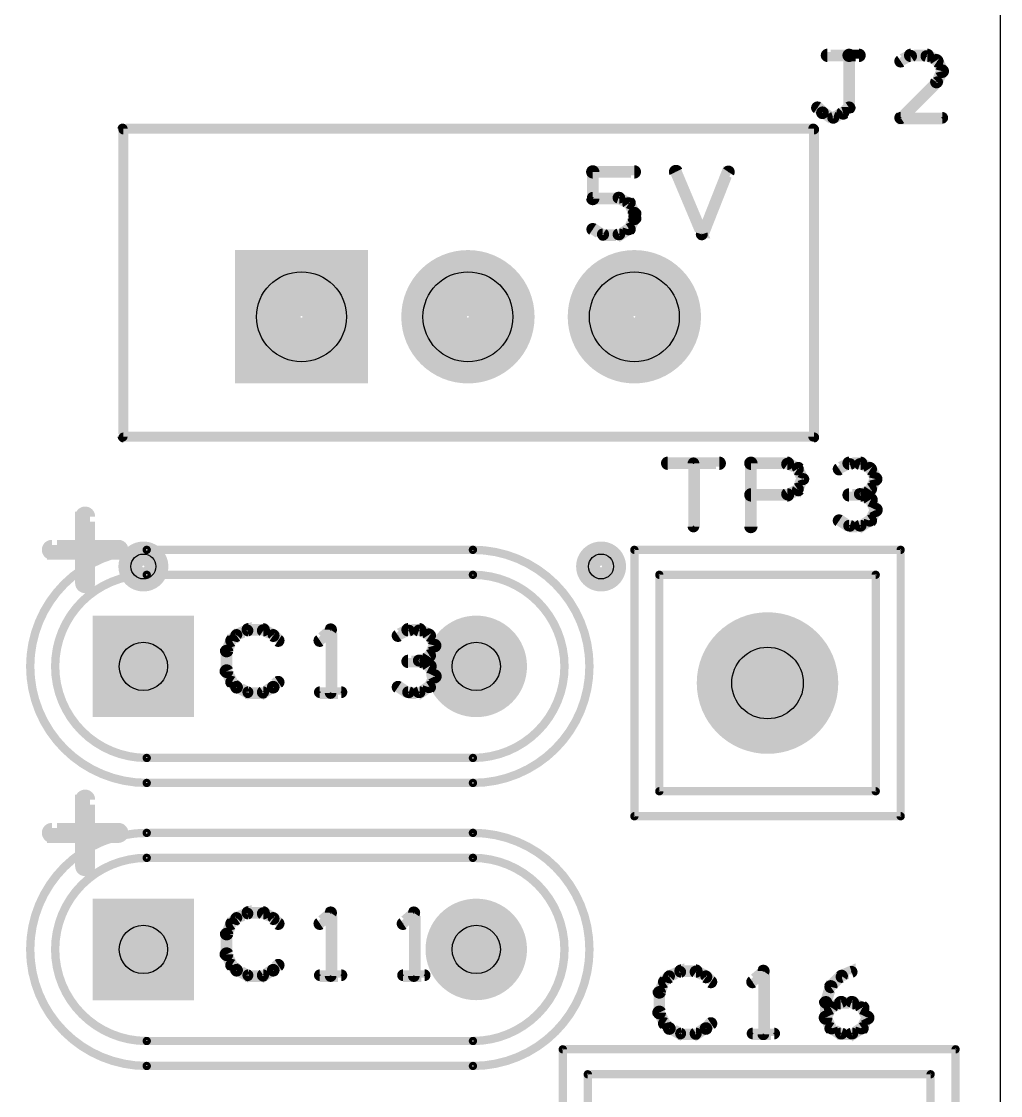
# Model space of a CAD drawing. Extents: x 7835 to 14160, y 8914 to 11568.
# Drawn here: x 11052 to 11640, y 10232 to 10877 of the extents above; entities that cross this region are included whole.
import ezdxf

# ---------------------------------------------------------------- set-up
doc = ezdxf.new("R2010")
doc.units = 0
doc.layers.get('0').update_dxf_attribs({"linetype": 'CONTINUOUS'})
for name, color, linetype in [('_BOARD', 254, 'CONTINUOUS'), ('_DRILL', 251, 'CONTINUOUS'), ('BOTTOM_SOLDER_MASK', 6, 'CONTINUOUS'), ('DOCUMENTATION1', 3, 'CONTINUOUS'), ('TOP_SILKSCREEN', 1, 'CONTINUOUS'), ('TOP_SOLDER_MASK', 2, 'CONTINUOUS')]:
    doc.layers.add(name, color=color, linetype=linetype)

# ---------------------------------------------------------------- blocks, each defined once
blk = doc.blocks.new('VIA')
at = {"const_width": 13}
blk.add_lwpolyline([(-6, 0, 1), (6, 0, 1)], format="xyb", close=True, dxfattribs=at)
blk = doc.blocks.new('EX74Y74D54P')
at = {"const_width": 37}
blk.add_lwpolyline([(-19, 0, 1), (19, 0, 1)], format="xyb", close=True, dxfattribs=at)
blk = doc.blocks.new('SX74Y74D0T')
at = {"const_width": 37}
blk.add_lwpolyline([(-19, -19), (19, -19), (19, 19), (-19, 19)], close=True, dxfattribs=at)
blk = doc.blocks.new('PS1_4')
at = {"const_width": 40}
blk.add_lwpolyline([(-20, 0, 1), (20, 0, 1)], format="xyb", close=True, dxfattribs=at)
blk = doc.blocks.new('PS1_1')
at = {"const_width": 28}
blk.add_lwpolyline([(-14, 0, 1), (14, 0, 1)], format="xyb", close=True, dxfattribs=at)
blk = doc.blocks.new('STYLE1_1')
at = {"const_width": 28}
blk.add_lwpolyline([(-14, -14), (14, -14), (14, 14), (-14, 14)], close=True, dxfattribs=at)
blk = doc.blocks.new('_HOLE')
blk.add_circle((0, 0), 0.5)

msp = doc.modelspace()

# ---------------------------------------------------------------- linework, layer by layer
at = {"layer": '_BOARD', "color": 3}
msp.add_lwpolyline([(7835, 9315), (11640, 9315), (11640, 9315), (11640, 11565), (11640, 11565), (7835, 11565), (7835, 11565), (7835, 9315), (7835, 9315)], close=True, dxfattribs=at)
at = {"layer": 'DOCUMENTATION1', "color": 94}
for points in [[(11127, 10421, 3, 3, 1), (11127, 10419, 0, 0, 0), (11127, 10420, 0, 0, 0), (11127, 10420, 5, 5, 0), (11323, 10420, 0, 0, 0), (11323, 10420, 3, 3, 0), (11323, 10419, 3, 3, 1), (11323, 10421, 0, 0, 0), (11323, 10421, 3, 3, 1), (11323, 10419, 0, 0, 0), (11323, 10420, 0, 0, 0), (11323, 10420, 5, 5, 1), (11323, 10560, 0, 0, 0), (11323, 10560, 3, 3, 0), (11323, 10561, 3, 3, 1), (11323, 10559, 0, 0, 0), (11323, 10559, 3, 3, 1), (11323, 10561, 0, 0, 0), (11323, 10560, 0, 0, 0), (11323, 10560, 5, 5, 0), (11127, 10560, 0, 0, 0), (11127, 10560, 3, 3, 0), (11127, 10561, 3, 3, 1), (11127, 10559, 0, 0, 0), (11127, 10559, 3, 3, 1), (11127, 10561, 0, 0, 0), (11127, 10560, 0, 0, 0), (11127, 10560, 5, 5, 1), (11127, 10420, 5, 5, 0), (11127, 10420, 0, 0, 0), (11127, 10420, 3, 3, 0), (11127, 10419, 3, 3, 1), (11127, 10421, 0, 0, 0)], [(11127, 10251, 3, 3, 1), (11127, 10249, 0, 0, 0), (11127, 10250, 0, 0, 0), (11127, 10250, 5, 5, 0), (11323, 10250, 0, 0, 0), (11323, 10250, 3, 3, 0), (11323, 10249, 3, 3, 1), (11323, 10251, 0, 0, 0), (11323, 10251, 3, 3, 1), (11323, 10249, 0, 0, 0), (11323, 10250, 0, 0, 0), (11323, 10250, 5, 5, 1), (11323, 10390, 0, 0, 0), (11323, 10390, 3, 3, 0), (11323, 10391, 3, 3, 1), (11323, 10389, 0, 0, 0), (11323, 10389, 3, 3, 1), (11323, 10391, 0, 0, 0), (11323, 10390, 0, 0, 0), (11323, 10390, 5, 5, 0), (11127, 10390, 0, 0, 0), (11127, 10390, 3, 3, 0), (11127, 10391, 3, 3, 1), (11127, 10389, 0, 0, 0), (11127, 10389, 3, 3, 1), (11127, 10391, 0, 0, 0), (11127, 10390, 0, 0, 0), (11127, 10390, 5, 5, 1), (11127, 10250, 5, 5, 0), (11127, 10250, 0, 0, 0), (11127, 10250, 3, 3, 0), (11127, 10249, 3, 3, 1), (11127, 10251, 0, 0, 0)], [(11613, 10120, 5, 5, 0), (11613, 10260, 5, 5, 0), (11613, 10260, 0, 0, 0), (11613, 10260, 3, 3, 0), (11614, 10260, 3, 3, 1), (11612, 10260, 0, 0, 0), (11613, 10259, 3, 3, 1), (11613, 10261, 0, 0, 0), (11613, 10260, 0, 0, 0), (11613, 10260, 5, 5, 0), (11377, 10260, 0, 0, 0), (11377, 10260, 3, 3, 0), (11377, 10261, 3, 3, 1), (11377, 10259, 0, 0, 0), (11378, 10260, 3, 3, 1), (11376, 10260, 0, 0, 0), (11377, 10260, 0, 0, 0), (11377, 10260, 5, 5, 0), (11377, 10120, 0, 0, 0)]]:
    msp.add_lwpolyline(points, format="xyseb", dxfattribs=at)
msp.add_lwpolyline([(11420, 10401, 3, 3, 1), (11420, 10399, 0, 0, 0), (11420, 10400, 0, 0, 0), (11420, 10400, 5, 5, 0), (11580, 10400, 0, 0, 0), (11580, 10400, 3, 3, 0), (11580, 10399, 3, 3, 1), (11580, 10401, 0, 0, 0), (11579, 10400, 3, 3, 1), (11581, 10400, 0, 0, 0), (11580, 10400, 0, 0, 0), (11580, 10400, 5, 5, 0), (11580, 10560, 0, 0, 0), (11580, 10560, 3, 3, 0), (11581, 10560, 3, 3, 1), (11579, 10560, 0, 0, 0), (11580, 10559, 3, 3, 1), (11580, 10561, 0, 0, 0), (11580, 10560, 0, 0, 0), (11580, 10560, 5, 5, 0), (11420, 10560, 0, 0, 0), (11420, 10560, 3, 3, 0), (11420, 10561, 3, 3, 1), (11420, 10559, 0, 0, 0), (11421, 10560, 3, 3, 1), (11419, 10560, 0, 0, 0), (11420, 10560, 0, 0, 0), (11420, 10560, 5, 5, 0), (11420, 10400, 5, 5, 0), (11420, 10400, 0, 0, 0), (11420, 10400, 3, 3, 0), (11419, 10400, 3, 3, 1), (11421, 10400, 0, 0, 0)], format="xyseb", close=True, dxfattribs=at)
at = {"layer": 'TOP_SILKSCREEN', "color": 135}
for points in [[(11549, 10855, 4, 4, 1), (11549, 10859, 0, 0, 0), (11549, 10857, 0, 0, 0), (11549, 10857, 7, 7, 0), (11536, 10857, 7, 7, 0), (11536, 10857, 0, 0, 0), (11536, 10857, 4, 4, 0), (11536, 10859, 4, 4, 1), (11536, 10855, 0, 0, 0)], [(11547, 10826, 4, 4, 1), (11551, 10826, 0, 0, 0), (11549, 10826, 0, 0, 0), (11549, 10826, 7, 7, 0), (11549, 10857, 7, 7, 0), (11549, 10857, 0, 0, 0), (11549, 10857, 4, 4, 0), (11551, 10857, 4, 4, 1), (11547, 10857, 0, 0, 0)], [(11549, 10859, 4, 4, 1), (11549, 10855, 0, 0, 0), (11549, 10857, 0, 0, 0), (11549, 10857, 7, 7, 0), (11555, 10857, 7, 7, 0), (11555, 10857, 0, 0, 0), (11555, 10857, 4, 4, 0), (11555, 10855, 4, 4, 1), (11555, 10859, 0, 0, 0)], [(11587, 10855, 4, 4, 1), (11585, 10858, 0, 0, 0), (11586, 10857, 0, 0, 0), (11586, 10857, 7, 7, 0), (11580, 10854, 7, 7, 0), (11580, 10854, 0, 0, 0), (11580, 10854, 4, 4, 0), (11579, 10855, 4, 4, 1), (11581, 10852, 0, 0, 0)], [(11596, 10855, 4, 4, 1), (11596, 10859, 0, 0, 0), (11596, 10857, 0, 0, 0), (11596, 10857, 7, 7, 0), (11586, 10857, 7, 7, 0), (11586, 10857, 0, 0, 0), (11586, 10857, 4, 4, 0), (11586, 10859, 4, 4, 1), (11586, 10855, 0, 0, 0)], [(11601, 10852, 4, 4, 1), (11603, 10855, 0, 0, 0), (11602, 10854, 0, 0, 0), (11602, 10854, 7, 7, 0), (11596, 10857, 7, 7, 0), (11596, 10857, 0, 0, 0), (11596, 10857, 4, 4, 0), (11596, 10858, 4, 4, 1), (11595, 10855, 0, 0, 0)], [(11603, 10847, 4, 4, 1), (11607, 10848, 0, 0, 0), (11605, 10848, 0, 0, 0), (11605, 10848, 7, 7, 0), (11602, 10854, 7, 7, 0), (11602, 10854, 0, 0, 0), (11602, 10854, 4, 4, 0), (11603, 10855, 4, 4, 1), (11600, 10853, 0, 0, 0)], [(11600, 10842, 4, 4, 1), (11603, 10840, 0, 0, 0), (11602, 10841, 0, 0, 0), (11602, 10841, 7, 7, 0), (11605, 10848, 7, 7, 0), (11605, 10848, 0, 0, 0), (11605, 10848, 4, 4, 0), (11607, 10847, 4, 4, 1), (11603, 10848, 0, 0, 0)], [(11579, 10821, 4, 4, 1), (11581, 10818, 0, 0, 0), (11580, 10819, 0, 0, 0), (11580, 10819, 7, 7, 0), (11602, 10841, 7, 7, 0), (11602, 10841, 0, 0, 0), (11602, 10841, 4, 4, 0), (11603, 10840, 4, 4, 1), (11601, 10842, 0, 0, 0)], [(11531, 10827, 4, 4, 1), (11529, 10824, 0, 0, 0), (11530, 10826, 0, 0, 0), (11530, 10826, 7, 7, 0), (11533, 10823, 7, 7, 0), (11533, 10823, 0, 0, 0), (11533, 10823, 4, 4, 0), (11532, 10821, 4, 4, 1), (11534, 10824, 0, 0, 0)], [(11534, 10824, 4, 4, 1), (11532, 10821, 0, 0, 0), (11533, 10823, 0, 0, 0), (11533, 10823, 7, 7, 0), (11539, 10819, 7, 7, 0), (11539, 10819, 0, 0, 0), (11539, 10819, 4, 4, 0), (11539, 10818, 4, 4, 1), (11540, 10821, 0, 0, 0)], [(11539, 10821, 4, 4, 1), (11540, 10818, 0, 0, 0), (11539, 10819, 0, 0, 0), (11539, 10819, 7, 7, 0), (11546, 10823, 7, 7, 0), (11546, 10823, 0, 0, 0), (11546, 10823, 4, 4, 0), (11546, 10821, 4, 4, 1), (11545, 10824, 0, 0, 0)], [(11544, 10824, 4, 4, 1), (11547, 10821, 0, 0, 0), (11546, 10823, 0, 0, 0), (11546, 10823, 7, 7, 0), (11549, 10826, 7, 7, 0), (11549, 10826, 0, 0, 0), (11549, 10826, 4, 4, 0), (11550, 10824, 4, 4, 1), (11548, 10827, 0, 0, 0)], [(11605, 10818, 4, 4, 1), (11605, 10821, 0, 0, 0), (11605, 10819, 0, 0, 0), (11605, 10819, 7, 7, 0), (11580, 10819, 7, 7, 0), (11580, 10819, 0, 0, 0), (11580, 10819, 4, 4, 0), (11580, 10821, 4, 4, 1), (11580, 10818, 0, 0, 0)], [(11393, 10771, 4, 4, 1), (11397, 10771, 0, 0, 0), (11395, 10771, 0, 0, 0), (11395, 10771, 7, 7, 0), (11395, 10787, 7, 7, 0), (11395, 10787, 0, 0, 0), (11395, 10787, 4, 4, 0), (11397, 10787, 4, 4, 1), (11393, 10787, 0, 0, 0)], [(11395, 10789, 4, 4, 1), (11395, 10785, 0, 0, 0), (11395, 10787, 0, 0, 0), (11395, 10787, 7, 7, 0), (11420, 10787, 7, 7, 0), (11420, 10787, 0, 0, 0), (11420, 10787, 4, 4, 0), (11420, 10785, 4, 4, 1), (11420, 10789, 0, 0, 0)], [(11447, 10788, 4, 4, 1), (11443, 10786, 0, 0, 0), (11445, 10787, 0, 0, 0), (11445, 10787, 7, 7, 0), (11461, 10749, 7, 7, 0), (11461, 10749, 0, 0, 0), (11461, 10749, 4, 4, 0), (11459, 10749, 4, 4, 1), (11462, 10750, 0, 0, 0)], [(11459, 10750, 4, 4, 1), (11462, 10749, 0, 0, 0), (11461, 10749, 0, 0, 0), (11461, 10749, 7, 7, 0), (11476, 10787, 7, 7, 0), (11476, 10787, 0, 0, 0), (11476, 10787, 4, 4, 0), (11478, 10786, 4, 4, 1), (11475, 10788, 0, 0, 0)], [(11411, 10770, 4, 4, 1), (11411, 10773, 0, 0, 0), (11411, 10771, 0, 0, 0), (11411, 10771, 7, 7, 0), (11395, 10771, 7, 7, 0), (11395, 10771, 0, 0, 0), (11395, 10771, 4, 4, 0), (11395, 10773, 4, 4, 1), (11395, 10770, 0, 0, 0)], [(11416, 10767, 4, 4, 1), (11418, 10770, 0, 0, 0), (11417, 10768, 0, 0, 0), (11417, 10768, 7, 7, 0), (11411, 10771, 7, 7, 0), (11411, 10771, 0, 0, 0), (11411, 10771, 4, 4, 0), (11411, 10773, 4, 4, 1), (11410, 10770, 0, 0, 0)], [(11418, 10761, 4, 4, 1), (11422, 10763, 0, 0, 0), (11420, 10762, 0, 0, 0), (11420, 10762, 7, 7, 0), (11417, 10768, 7, 7, 0), (11417, 10768, 0, 0, 0), (11417, 10768, 4, 4, 0), (11418, 10769, 4, 4, 1), (11415, 10767, 0, 0, 0)], [(11418, 10759, 4, 4, 1), (11422, 10759, 0, 0, 0), (11420, 10759, 0, 0, 0), (11420, 10759, 7, 7, 0), (11420, 10762, 7, 7, 0), (11420, 10762, 0, 0, 0), (11420, 10762, 4, 4, 0), (11422, 10762, 4, 4, 1), (11418, 10762, 0, 0, 0)], [(11415, 10753, 4, 4, 1), (11418, 10752, 0, 0, 0), (11417, 10753, 0, 0, 0), (11417, 10753, 7, 7, 0), (11420, 10759, 7, 7, 0), (11420, 10759, 0, 0, 0), (11420, 10759, 4, 4, 0), (11422, 10758, 4, 4, 1), (11418, 10760, 0, 0, 0)], [(11396, 10754, 4, 4, 1), (11394, 10751, 0, 0, 0), (11395, 10753, 0, 0, 0), (11395, 10753, 7, 7, 0), (11401, 10749, 7, 7, 0), (11401, 10749, 0, 0, 0), (11401, 10749, 4, 4, 0), (11400, 10748, 4, 4, 1), (11402, 10751, 0, 0, 0)], [(11401, 10751, 4, 4, 1), (11401, 10748, 0, 0, 0), (11401, 10749, 0, 0, 0), (11401, 10749, 7, 7, 0), (11411, 10749, 7, 7, 0), (11411, 10749, 0, 0, 0), (11411, 10749, 4, 4, 0), (11411, 10748, 4, 4, 1), (11411, 10751, 0, 0, 0)], [(11410, 10751, 4, 4, 1), (11411, 10748, 0, 0, 0), (11411, 10749, 0, 0, 0), (11411, 10749, 7, 7, 0), (11417, 10753, 7, 7, 0), (11417, 10753, 0, 0, 0), (11417, 10753, 4, 4, 0), (11418, 10751, 4, 4, 1), (11416, 10754, 0, 0, 0)], [(11440, 10614, 4, 4, 1), (11440, 10610, 0, 0, 0), (11440, 10612, 0, 0, 0), (11440, 10612, 7, 7, 0), (11471, 10612, 7, 7, 0), (11471, 10612, 0, 0, 0), (11471, 10612, 4, 4, 0), (11471, 10610, 4, 4, 1), (11471, 10614, 0, 0, 0)], [(11454, 10574, 4, 4, 1), (11457, 10574, 0, 0, 0), (11456, 10574, 0, 0, 0), (11456, 10574, 7, 7, 0), (11456, 10612, 7, 7, 0), (11456, 10612, 0, 0, 0), (11456, 10612, 4, 4, 0), (11457, 10612, 4, 4, 1), (11454, 10612, 0, 0, 0)], [(11488, 10574, 4, 4, 1), (11492, 10574, 0, 0, 0), (11490, 10574, 0, 0, 0), (11490, 10574, 7, 7, 0), (11490, 10612, 7, 7, 0), (11490, 10612, 0, 0, 0), (11490, 10612, 4, 4, 0), (11492, 10612, 4, 4, 1), (11488, 10612, 0, 0, 0)], [(11490, 10614, 4, 4, 1), (11490, 10610, 0, 0, 0), (11490, 10612, 0, 0, 0), (11490, 10612, 7, 7, 0), (11512, 10612, 7, 7, 0), (11512, 10612, 0, 0, 0), (11512, 10612, 4, 4, 0), (11512, 10610, 4, 4, 1), (11512, 10614, 0, 0, 0)], [(11513, 10613, 4, 4, 1), (11511, 10610, 0, 0, 0), (11512, 10612, 0, 0, 0), (11512, 10612, 7, 7, 0), (11518, 10609, 7, 7, 0), (11518, 10609, 0, 0, 0), (11518, 10609, 4, 4, 0), (11517, 10607, 4, 4, 1), (11519, 10610, 0, 0, 0)], [(11520, 10610, 4, 4, 1), (11517, 10608, 0, 0, 0), (11518, 10609, 0, 0, 0), (11518, 10609, 7, 7, 0), (11521, 10603, 7, 7, 0), (11521, 10603, 0, 0, 0), (11521, 10603, 4, 4, 0), (11520, 10602, 4, 4, 1), (11523, 10603, 0, 0, 0)], [(11550, 10610, 4, 4, 1), (11549, 10613, 0, 0, 0), (11549, 10612, 0, 0, 0), (11549, 10612, 7, 7, 0), (11543, 10609, 7, 7, 0), (11543, 10609, 0, 0, 0), (11543, 10609, 4, 4, 0), (11542, 10610, 4, 4, 1), (11544, 10607, 0, 0, 0)], [(11556, 10610, 4, 4, 1), (11556, 10614, 0, 0, 0), (11556, 10612, 0, 0, 0), (11556, 10612, 7, 7, 0), (11549, 10612, 7, 7, 0), (11549, 10612, 0, 0, 0), (11549, 10612, 4, 4, 0), (11549, 10614, 4, 4, 1), (11549, 10610, 0, 0, 0)], [(11561, 10607, 4, 4, 1), (11563, 10610, 0, 0, 0), (11562, 10609, 0, 0, 0), (11562, 10609, 7, 7, 0), (11556, 10612, 7, 7, 0), (11556, 10612, 0, 0, 0), (11556, 10612, 4, 4, 0), (11556, 10613, 4, 4, 1), (11555, 10610, 0, 0, 0)], [(11563, 10602, 4, 4, 1), (11567, 10603, 0, 0, 0), (11565, 10603, 0, 0, 0), (11565, 10603, 7, 7, 0), (11562, 10609, 7, 7, 0), (11562, 10609, 0, 0, 0), (11562, 10609, 4, 4, 0), (11563, 10610, 4, 4, 1), (11560, 10608, 0, 0, 0)], [(11523, 10602, 4, 4, 1), (11520, 10603, 0, 0, 0), (11521, 10603, 0, 0, 0), (11521, 10603, 7, 7, 0), (11518, 10596, 7, 7, 0), (11518, 10596, 0, 0, 0), (11518, 10596, 4, 4, 0), (11517, 10597, 4, 4, 1), (11520, 10595, 0, 0, 0)], [(11560, 10597, 4, 4, 1), (11563, 10595, 0, 0, 0), (11562, 10596, 0, 0, 0), (11562, 10596, 7, 7, 0), (11565, 10603, 7, 7, 0), (11565, 10603, 0, 0, 0), (11565, 10603, 4, 4, 0), (11567, 10602, 4, 4, 1), (11563, 10603, 0, 0, 0)], [(11519, 10595, 4, 4, 1), (11517, 10598, 0, 0, 0), (11518, 10596, 0, 0, 0), (11518, 10596, 7, 7, 0), (11512, 10593, 7, 7, 0), (11512, 10593, 0, 0, 0), (11512, 10593, 4, 4, 0), (11511, 10595, 4, 4, 1), (11513, 10592, 0, 0, 0)], [(11555, 10595, 4, 4, 1), (11556, 10592, 0, 0, 0), (11556, 10593, 0, 0, 0), (11556, 10593, 7, 7, 0), (11562, 10596, 7, 7, 0), (11562, 10596, 0, 0, 0), (11562, 10596, 4, 4, 0), (11563, 10595, 4, 4, 1), (11561, 10598, 0, 0, 0)], [(11512, 10591, 4, 4, 1), (11512, 10595, 0, 0, 0), (11512, 10593, 0, 0, 0), (11512, 10593, 7, 7, 0), (11490, 10593, 7, 7, 0), (11490, 10593, 0, 0, 0), (11490, 10593, 4, 4, 0), (11490, 10595, 4, 4, 1), (11490, 10591, 0, 0, 0)], [(11556, 10591, 4, 4, 1), (11556, 10595, 0, 0, 0), (11556, 10593, 0, 0, 0), (11556, 10593, 7, 7, 0), (11549, 10593, 7, 7, 0), (11549, 10593, 0, 0, 0), (11549, 10593, 4, 4, 0), (11549, 10595, 4, 4, 1), (11549, 10591, 0, 0, 0)], [(11561, 10588, 4, 4, 1), (11563, 10592, 0, 0, 0), (11562, 10590, 0, 0, 0), (11562, 10590, 7, 7, 0), (11556, 10593, 7, 7, 0), (11556, 10593, 0, 0, 0), (11556, 10593, 4, 4, 0), (11556, 10595, 4, 4, 1), (11555, 10592, 0, 0, 0)], [(11563, 10583, 4, 4, 1), (11567, 10585, 0, 0, 0), (11565, 10584, 0, 0, 0), (11565, 10584, 7, 7, 0), (11562, 10590, 7, 7, 0), (11562, 10590, 0, 0, 0), (11562, 10590, 4, 4, 0), (11563, 10591, 4, 4, 1), (11560, 10589, 0, 0, 0)], [(11087, 10540, 6, 6, 1), (11093, 10540, 0, 0, 0), (11090, 10540, 0, 0, 0), (11090, 10540, 12, 12, 0), (11090, 10580, 12, 12, 0), (11090, 10580, 0, 0, 0), (11090, 10580, 6, 6, 0), (11093, 10580, 6, 6, 1), (11087, 10580, 0, 0, 0)], [(11560, 10578, 4, 4, 1), (11563, 10577, 0, 0, 0), (11562, 10578, 0, 0, 0), (11562, 10578, 7, 7, 0), (11565, 10584, 7, 7, 0), (11565, 10584, 0, 0, 0), (11565, 10584, 4, 4, 0), (11567, 10583, 4, 4, 1), (11563, 10585, 0, 0, 0)], [(11544, 10579, 4, 4, 1), (11542, 10576, 0, 0, 0), (11543, 10578, 0, 0, 0), (11543, 10578, 7, 7, 0), (11549, 10574, 7, 7, 0), (11549, 10574, 0, 0, 0), (11549, 10574, 4, 4, 0), (11549, 10573, 4, 4, 1), (11550, 10576, 0, 0, 0)], [(11549, 10576, 4, 4, 1), (11549, 10573, 0, 0, 0), (11549, 10574, 0, 0, 0), (11549, 10574, 7, 7, 0), (11556, 10574, 7, 7, 0), (11556, 10574, 0, 0, 0), (11556, 10574, 4, 4, 0), (11556, 10573, 4, 4, 1), (11556, 10576, 0, 0, 0)], [(11555, 10576, 4, 4, 1), (11556, 10573, 0, 0, 0), (11556, 10574, 0, 0, 0), (11556, 10574, 7, 7, 0), (11562, 10578, 7, 7, 0), (11562, 10578, 0, 0, 0), (11562, 10578, 4, 4, 0), (11563, 10576, 4, 4, 1), (11561, 10579, 0, 0, 0)], [(11110, 10557, 6, 6, 1), (11110, 10563, 0, 0, 0), (11110, 10560, 0, 0, 0), (11110, 10560, 12, 12, 0), (11070, 10560, 12, 12, 0), (11070, 10560, 0, 0, 0), (11070, 10560, 6, 6, 0), (11070, 10563, 6, 6, 1), (11070, 10557, 0, 0, 0)], [(11127, 10436, 3, 3, 1), (11127, 10434, 0, 0, 0), (11127, 10435, 0, 0, 0), (11127, 10435, 5, 5, 0), (11323, 10435, 0, 0, 0), (11323, 10435, 3, 3, 0), (11323, 10434, 3, 3, 1), (11323, 10436, 0, 0, 0), (11323, 10436, 3, 3, 1), (11323, 10434, 0, 0, 0), (11323, 10435, 0, 0, 0), (11323, 10435, 5, 5, 1), (11323, 10545, 0, 0, 0), (11323, 10545, 3, 3, 0), (11323, 10546, 3, 3, 1), (11323, 10544, 0, 0, 0), (11323, 10544, 3, 3, 1), (11323, 10546, 0, 0, 0), (11323, 10545, 0, 0, 0), (11323, 10545, 5, 5, 0), (11127, 10545, 0, 0, 0), (11127, 10545, 3, 3, 0), (11127, 10546, 3, 3, 1), (11127, 10544, 0, 0, 0), (11127, 10544, 3, 3, 1), (11127, 10546, 0, 0, 0), (11127, 10545, 0, 0, 0), (11127, 10545, 5, 5, 1), (11127, 10435, 5, 5, 0), (11127, 10435, 0, 0, 0), (11127, 10435, 3, 3, 0), (11127, 10434, 3, 3, 1), (11127, 10436, 0, 0, 0)], [(11180, 10510, 4, 4, 1), (11182, 10507, 0, 0, 0), (11181, 10509, 0, 0, 0), (11181, 10509, 7, 7, 0), (11188, 10512, 7, 7, 0), (11188, 10512, 0, 0, 0), (11188, 10512, 4, 4, 0), (11188, 10510, 4, 4, 1), (11187, 10513, 0, 0, 0)], [(11188, 10514, 4, 4, 1), (11188, 10510, 0, 0, 0), (11188, 10512, 0, 0, 0), (11188, 10512, 7, 7, 0), (11197, 10512, 7, 7, 0), (11197, 10512, 0, 0, 0), (11197, 10512, 4, 4, 0), (11197, 10510, 4, 4, 1), (11197, 10514, 0, 0, 0)], [(11198, 10513, 4, 4, 1), (11196, 10510, 0, 0, 0), (11197, 10512, 0, 0, 0), (11197, 10512, 7, 7, 0), (11203, 10509, 7, 7, 0), (11203, 10509, 0, 0, 0), (11203, 10509, 4, 4, 0), (11202, 10507, 4, 4, 1), (11204, 10510, 0, 0, 0)], [(11239, 10511, 4, 4, 1), (11236, 10513, 0, 0, 0), (11238, 10512, 0, 0, 0), (11238, 10512, 7, 7, 0), (11231, 10506, 7, 7, 0), (11231, 10506, 0, 0, 0), (11231, 10506, 4, 4, 0), (11230, 10507, 4, 4, 1), (11232, 10504, 0, 0, 0)], [(11236, 10474, 4, 4, 1), (11239, 10474, 0, 0, 0), (11238, 10474, 0, 0, 0), (11238, 10474, 7, 7, 0), (11238, 10512, 7, 7, 0), (11238, 10512, 0, 0, 0), (11238, 10512, 4, 4, 0), (11239, 10512, 4, 4, 1), (11236, 10512, 0, 0, 0)], [(11285, 10510, 4, 4, 1), (11284, 10513, 0, 0, 0), (11284, 10512, 0, 0, 0), (11284, 10512, 7, 7, 0), (11278, 10509, 7, 7, 0), (11278, 10509, 0, 0, 0), (11278, 10509, 4, 4, 0), (11277, 10510, 4, 4, 1), (11279, 10507, 0, 0, 0)], [(11291, 10510, 4, 4, 1), (11291, 10514, 0, 0, 0), (11291, 10512, 0, 0, 0), (11291, 10512, 7, 7, 0), (11284, 10512, 7, 7, 0), (11284, 10512, 0, 0, 0), (11284, 10512, 4, 4, 0), (11284, 10514, 4, 4, 1), (11284, 10510, 0, 0, 0)], [(11296, 10507, 4, 4, 1), (11298, 10510, 0, 0, 0), (11297, 10509, 0, 0, 0), (11297, 10509, 7, 7, 0), (11291, 10512, 7, 7, 0), (11291, 10512, 0, 0, 0), (11291, 10512, 4, 4, 0), (11291, 10513, 4, 4, 1), (11290, 10510, 0, 0, 0)], [(11173, 10500, 4, 4, 1), (11177, 10499, 0, 0, 0), (11175, 10499, 0, 0, 0), (11175, 10499, 7, 7, 0), (11178, 10506, 7, 7, 0), (11178, 10506, 0, 0, 0), (11178, 10506, 4, 4, 0), (11180, 10505, 4, 4, 1), (11177, 10506, 0, 0, 0)], [(11177, 10507, 4, 4, 1), (11179, 10504, 0, 0, 0), (11178, 10506, 0, 0, 0), (11178, 10506, 7, 7, 0), (11181, 10509, 7, 7, 0), (11181, 10509, 0, 0, 0), (11181, 10509, 4, 4, 0), (11182, 10508, 4, 4, 1), (11180, 10510, 0, 0, 0)], [(11204, 10510, 4, 4, 1), (11202, 10508, 0, 0, 0), (11203, 10509, 0, 0, 0), (11203, 10509, 7, 7, 0), (11206, 10506, 7, 7, 0), (11206, 10506, 0, 0, 0), (11206, 10506, 4, 4, 0), (11205, 10504, 4, 4, 1), (11207, 10507, 0, 0, 0)], [(11298, 10502, 4, 4, 1), (11302, 10503, 0, 0, 0), (11300, 10503, 0, 0, 0), (11300, 10503, 7, 7, 0), (11297, 10509, 7, 7, 0), (11297, 10509, 0, 0, 0), (11297, 10509, 4, 4, 0), (11298, 10510, 4, 4, 1), (11295, 10508, 0, 0, 0)], [(11173, 10487, 4, 4, 1), (11177, 10487, 0, 0, 0), (11175, 10487, 0, 0, 0), (11175, 10487, 7, 7, 0), (11175, 10499, 7, 7, 0), (11175, 10499, 0, 0, 0), (11175, 10499, 4, 4, 0), (11177, 10499, 4, 4, 1), (11173, 10499, 0, 0, 0)], [(11295, 10497, 4, 4, 1), (11298, 10495, 0, 0, 0), (11297, 10496, 0, 0, 0), (11297, 10496, 7, 7, 0), (11300, 10503, 7, 7, 0), (11300, 10503, 0, 0, 0), (11300, 10503, 4, 4, 0), (11302, 10502, 4, 4, 1), (11298, 10503, 0, 0, 0)], [(11291, 10491, 4, 4, 1), (11291, 10495, 0, 0, 0), (11291, 10493, 0, 0, 0), (11291, 10493, 7, 7, 0), (11284, 10493, 7, 7, 0), (11284, 10493, 0, 0, 0), (11284, 10493, 4, 4, 0), (11284, 10495, 4, 4, 1), (11284, 10491, 0, 0, 0)], [(11290, 10495, 4, 4, 1), (11291, 10492, 0, 0, 0), (11291, 10493, 0, 0, 0), (11291, 10493, 7, 7, 0), (11297, 10496, 7, 7, 0), (11297, 10496, 0, 0, 0), (11297, 10496, 4, 4, 0), (11298, 10495, 4, 4, 1), (11296, 10498, 0, 0, 0)], [(11296, 10488, 4, 4, 1), (11298, 10492, 0, 0, 0), (11297, 10490, 0, 0, 0), (11297, 10490, 7, 7, 0), (11291, 10493, 7, 7, 0), (11291, 10493, 0, 0, 0), (11291, 10493, 4, 4, 0), (11291, 10495, 4, 4, 1), (11290, 10492, 0, 0, 0)], [(11177, 10480, 4, 4, 1), (11180, 10481, 0, 0, 0), (11178, 10481, 0, 0, 0), (11178, 10481, 7, 7, 0), (11175, 10487, 7, 7, 0), (11175, 10487, 0, 0, 0), (11175, 10487, 4, 4, 0), (11177, 10488, 4, 4, 1), (11173, 10486, 0, 0, 0)], [(11298, 10483, 4, 4, 1), (11302, 10485, 0, 0, 0), (11300, 10484, 0, 0, 0), (11300, 10484, 7, 7, 0), (11297, 10490, 7, 7, 0), (11297, 10490, 0, 0, 0), (11297, 10490, 4, 4, 0), (11298, 10491, 4, 4, 1), (11295, 10489, 0, 0, 0)], [(11295, 10478, 4, 4, 1), (11298, 10477, 0, 0, 0), (11297, 10478, 0, 0, 0), (11297, 10478, 7, 7, 0), (11300, 10484, 7, 7, 0), (11300, 10484, 0, 0, 0), (11300, 10484, 4, 4, 0), (11302, 10483, 4, 4, 1), (11298, 10485, 0, 0, 0)], [(11180, 10476, 4, 4, 1), (11182, 10479, 0, 0, 0), (11181, 10478, 0, 0, 0), (11181, 10478, 7, 7, 0), (11178, 10481, 7, 7, 0), (11178, 10481, 0, 0, 0), (11178, 10481, 4, 4, 0), (11179, 10482, 4, 4, 1), (11177, 10479, 0, 0, 0)], [(11187, 10473, 4, 4, 1), (11188, 10476, 0, 0, 0), (11188, 10474, 0, 0, 0), (11188, 10474, 7, 7, 0), (11181, 10478, 7, 7, 0), (11181, 10478, 0, 0, 0), (11181, 10478, 4, 4, 0), (11182, 10479, 4, 4, 1), (11180, 10476, 0, 0, 0)], [(11204, 10476, 4, 4, 1), (11202, 10479, 0, 0, 0), (11203, 10478, 0, 0, 0), (11203, 10478, 7, 7, 0), (11197, 10474, 7, 7, 0), (11197, 10474, 0, 0, 0), (11197, 10474, 4, 4, 0), (11196, 10476, 4, 4, 1), (11198, 10473, 0, 0, 0)], [(11207, 10479, 4, 4, 1), (11205, 10482, 0, 0, 0), (11206, 10481, 0, 0, 0), (11206, 10481, 7, 7, 0), (11203, 10478, 7, 7, 0), (11203, 10478, 0, 0, 0), (11203, 10478, 4, 4, 0), (11202, 10479, 4, 4, 1), (11204, 10476, 0, 0, 0)], [(11279, 10479, 4, 4, 1), (11277, 10476, 0, 0, 0), (11278, 10478, 0, 0, 0), (11278, 10478, 7, 7, 0), (11284, 10474, 7, 7, 0), (11284, 10474, 0, 0, 0), (11284, 10474, 4, 4, 0), (11284, 10473, 4, 4, 1), (11285, 10476, 0, 0, 0)], [(11290, 10476, 4, 4, 1), (11291, 10473, 0, 0, 0), (11291, 10474, 0, 0, 0), (11291, 10474, 7, 7, 0), (11297, 10478, 7, 7, 0), (11297, 10478, 0, 0, 0), (11297, 10478, 4, 4, 0), (11298, 10476, 4, 4, 1), (11296, 10479, 0, 0, 0)], [(11197, 10473, 4, 4, 1), (11197, 10476, 0, 0, 0), (11197, 10474, 0, 0, 0), (11197, 10474, 7, 7, 0), (11188, 10474, 7, 7, 0), (11188, 10474, 0, 0, 0), (11188, 10474, 4, 4, 0), (11188, 10476, 4, 4, 1), (11188, 10473, 0, 0, 0)], [(11231, 10476, 4, 4, 1), (11231, 10473, 0, 0, 0), (11231, 10474, 0, 0, 0), (11231, 10474, 7, 7, 0), (11244, 10474, 7, 7, 0), (11244, 10474, 0, 0, 0), (11244, 10474, 4, 4, 0), (11244, 10473, 4, 4, 1), (11244, 10476, 0, 0, 0)], [(11284, 10476, 4, 4, 1), (11284, 10473, 0, 0, 0), (11284, 10474, 0, 0, 0), (11284, 10474, 7, 7, 0), (11291, 10474, 7, 7, 0), (11291, 10474, 0, 0, 0), (11291, 10474, 4, 4, 0), (11291, 10473, 4, 4, 1), (11291, 10476, 0, 0, 0)], [(11087, 10370, 6, 6, 1), (11093, 10370, 0, 0, 0), (11090, 10370, 0, 0, 0), (11090, 10370, 12, 12, 0), (11090, 10410, 12, 12, 0), (11090, 10410, 0, 0, 0), (11090, 10410, 6, 6, 0), (11093, 10410, 6, 6, 1), (11087, 10410, 0, 0, 0)], [(11110, 10387, 6, 6, 1), (11110, 10393, 0, 0, 0), (11110, 10390, 0, 0, 0), (11110, 10390, 12, 12, 0), (11070, 10390, 12, 12, 0), (11070, 10390, 0, 0, 0), (11070, 10390, 6, 6, 0), (11070, 10393, 6, 6, 1), (11070, 10387, 0, 0, 0)], [(11127, 10266, 3, 3, 1), (11127, 10264, 0, 0, 0), (11127, 10265, 0, 0, 0), (11127, 10265, 5, 5, 0), (11323, 10265, 0, 0, 0), (11323, 10265, 3, 3, 0), (11323, 10264, 3, 3, 1), (11323, 10266, 0, 0, 0), (11323, 10266, 3, 3, 1), (11323, 10264, 0, 0, 0), (11323, 10265, 0, 0, 0), (11323, 10265, 5, 5, 1), (11323, 10375, 0, 0, 0), (11323, 10375, 3, 3, 0), (11323, 10376, 3, 3, 1), (11323, 10374, 0, 0, 0), (11323, 10374, 3, 3, 1), (11323, 10376, 0, 0, 0), (11323, 10375, 0, 0, 0), (11323, 10375, 5, 5, 0), (11127, 10375, 0, 0, 0), (11127, 10375, 3, 3, 0), (11127, 10376, 3, 3, 1), (11127, 10374, 0, 0, 0), (11127, 10374, 3, 3, 1), (11127, 10376, 0, 0, 0), (11127, 10375, 0, 0, 0), (11127, 10375, 5, 5, 1), (11127, 10265, 5, 5, 0), (11127, 10265, 0, 0, 0), (11127, 10265, 3, 3, 0), (11127, 10264, 3, 3, 1), (11127, 10266, 0, 0, 0)], [(11188, 10344, 4, 4, 1), (11188, 10340, 0, 0, 0), (11188, 10342, 0, 0, 0), (11188, 10342, 7, 7, 0), (11197, 10342, 7, 7, 0), (11197, 10342, 0, 0, 0), (11197, 10342, 4, 4, 0), (11197, 10340, 4, 4, 1), (11197, 10344, 0, 0, 0)], [(11239, 10341, 4, 4, 1), (11236, 10343, 0, 0, 0), (11238, 10342, 0, 0, 0), (11238, 10342, 7, 7, 0), (11231, 10336, 7, 7, 0), (11231, 10336, 0, 0, 0), (11231, 10336, 4, 4, 0), (11230, 10337, 4, 4, 1), (11232, 10334, 0, 0, 0)], [(11289, 10341, 4, 4, 1), (11286, 10343, 0, 0, 0), (11288, 10342, 0, 0, 0), (11288, 10342, 7, 7, 0), (11281, 10336, 7, 7, 0), (11281, 10336, 0, 0, 0), (11281, 10336, 4, 4, 0), (11280, 10337, 4, 4, 1), (11282, 10334, 0, 0, 0)], [(11177, 10337, 4, 4, 1), (11179, 10334, 0, 0, 0), (11178, 10336, 0, 0, 0), (11178, 10336, 7, 7, 0), (11181, 10339, 7, 7, 0), (11181, 10339, 0, 0, 0), (11181, 10339, 4, 4, 0), (11182, 10338, 4, 4, 1), (11180, 10340, 0, 0, 0)], [(11180, 10340, 4, 4, 1), (11182, 10337, 0, 0, 0), (11181, 10339, 0, 0, 0), (11181, 10339, 7, 7, 0), (11188, 10342, 7, 7, 0), (11188, 10342, 0, 0, 0), (11188, 10342, 4, 4, 0), (11188, 10340, 4, 4, 1), (11187, 10343, 0, 0, 0)], [(11198, 10343, 4, 4, 1), (11196, 10340, 0, 0, 0), (11197, 10342, 0, 0, 0), (11197, 10342, 7, 7, 0), (11203, 10339, 7, 7, 0), (11203, 10339, 0, 0, 0), (11203, 10339, 4, 4, 0), (11202, 10337, 4, 4, 1), (11204, 10340, 0, 0, 0)], [(11204, 10340, 4, 4, 1), (11202, 10338, 0, 0, 0), (11203, 10339, 0, 0, 0), (11203, 10339, 7, 7, 0), (11206, 10336, 7, 7, 0), (11206, 10336, 0, 0, 0), (11206, 10336, 4, 4, 0), (11205, 10334, 4, 4, 1), (11207, 10337, 0, 0, 0)], [(11236, 10304, 4, 4, 1), (11239, 10304, 0, 0, 0), (11238, 10304, 0, 0, 0), (11238, 10304, 7, 7, 0), (11238, 10342, 7, 7, 0), (11238, 10342, 0, 0, 0), (11238, 10342, 4, 4, 0), (11239, 10342, 4, 4, 1), (11236, 10342, 0, 0, 0)], [(11286, 10304, 4, 4, 1), (11289, 10304, 0, 0, 0), (11288, 10304, 0, 0, 0), (11288, 10304, 7, 7, 0), (11288, 10342, 7, 7, 0), (11288, 10342, 0, 0, 0), (11288, 10342, 4, 4, 0), (11289, 10342, 4, 4, 1), (11286, 10342, 0, 0, 0)], [(11173, 10330, 4, 4, 1), (11177, 10329, 0, 0, 0), (11175, 10329, 0, 0, 0), (11175, 10329, 7, 7, 0), (11178, 10336, 7, 7, 0), (11178, 10336, 0, 0, 0), (11178, 10336, 4, 4, 0), (11180, 10335, 4, 4, 1), (11177, 10336, 0, 0, 0)], [(11173, 10317, 4, 4, 1), (11177, 10317, 0, 0, 0), (11175, 10317, 0, 0, 0), (11175, 10317, 7, 7, 0), (11175, 10329, 7, 7, 0), (11175, 10329, 0, 0, 0), (11175, 10329, 4, 4, 0), (11177, 10329, 4, 4, 1), (11173, 10329, 0, 0, 0)], [(11177, 10310, 4, 4, 1), (11180, 10311, 0, 0, 0), (11178, 10311, 0, 0, 0), (11178, 10311, 7, 7, 0), (11175, 10317, 7, 7, 0), (11175, 10317, 0, 0, 0), (11175, 10317, 4, 4, 0), (11177, 10318, 4, 4, 1), (11173, 10316, 0, 0, 0)], [(11180, 10306, 4, 4, 1), (11182, 10309, 0, 0, 0), (11181, 10308, 0, 0, 0), (11181, 10308, 7, 7, 0), (11178, 10311, 7, 7, 0), (11178, 10311, 0, 0, 0), (11178, 10311, 4, 4, 0), (11179, 10312, 4, 4, 1), (11177, 10309, 0, 0, 0)], [(11207, 10309, 4, 4, 1), (11205, 10312, 0, 0, 0), (11206, 10311, 0, 0, 0), (11206, 10311, 7, 7, 0), (11203, 10308, 7, 7, 0), (11203, 10308, 0, 0, 0), (11203, 10308, 4, 4, 0), (11202, 10309, 4, 4, 1), (11204, 10306, 0, 0, 0)], [(11187, 10303, 4, 4, 1), (11188, 10306, 0, 0, 0), (11188, 10304, 0, 0, 0), (11188, 10304, 7, 7, 0), (11181, 10308, 7, 7, 0), (11181, 10308, 0, 0, 0), (11181, 10308, 4, 4, 0), (11182, 10309, 4, 4, 1), (11180, 10306, 0, 0, 0)], [(11197, 10303, 4, 4, 1), (11197, 10306, 0, 0, 0), (11197, 10304, 0, 0, 0), (11197, 10304, 7, 7, 0), (11188, 10304, 7, 7, 0), (11188, 10304, 0, 0, 0), (11188, 10304, 4, 4, 0), (11188, 10306, 4, 4, 1), (11188, 10303, 0, 0, 0)], [(11204, 10306, 4, 4, 1), (11202, 10309, 0, 0, 0), (11203, 10308, 0, 0, 0), (11203, 10308, 7, 7, 0), (11197, 10304, 7, 7, 0), (11197, 10304, 0, 0, 0), (11197, 10304, 4, 4, 0), (11196, 10306, 4, 4, 1), (11198, 10303, 0, 0, 0)], [(11231, 10306, 4, 4, 1), (11231, 10303, 0, 0, 0), (11231, 10304, 0, 0, 0), (11231, 10304, 7, 7, 0), (11244, 10304, 7, 7, 0), (11244, 10304, 0, 0, 0), (11244, 10304, 4, 4, 0), (11244, 10303, 4, 4, 1), (11244, 10306, 0, 0, 0)], [(11281, 10306, 4, 4, 1), (11281, 10303, 0, 0, 0), (11281, 10304, 0, 0, 0), (11281, 10304, 7, 7, 0), (11294, 10304, 7, 7, 0), (11294, 10304, 0, 0, 0), (11294, 10304, 4, 4, 0), (11294, 10303, 4, 4, 1), (11294, 10306, 0, 0, 0)], [(11437, 10302, 4, 4, 1), (11439, 10299, 0, 0, 0), (11438, 10301, 0, 0, 0), (11438, 10301, 7, 7, 0), (11441, 10304, 7, 7, 0), (11441, 10304, 0, 0, 0), (11441, 10304, 4, 4, 0), (11442, 10303, 4, 4, 1), (11440, 10305, 0, 0, 0)], [(11440, 10305, 4, 4, 1), (11442, 10302, 0, 0, 0), (11441, 10304, 0, 0, 0), (11441, 10304, 7, 7, 0), (11448, 10307, 7, 7, 0), (11448, 10307, 0, 0, 0), (11448, 10307, 4, 4, 0), (11448, 10305, 4, 4, 1), (11447, 10308, 0, 0, 0)], [(11448, 10309, 4, 4, 1), (11448, 10305, 0, 0, 0), (11448, 10307, 0, 0, 0), (11448, 10307, 7, 7, 0), (11457, 10307, 7, 7, 0), (11457, 10307, 0, 0, 0), (11457, 10307, 4, 4, 0), (11457, 10305, 4, 4, 1), (11457, 10309, 0, 0, 0)], [(11458, 10308, 4, 4, 1), (11456, 10305, 0, 0, 0), (11457, 10307, 0, 0, 0), (11457, 10307, 7, 7, 0), (11463, 10304, 7, 7, 0), (11463, 10304, 0, 0, 0), (11463, 10304, 4, 4, 0), (11462, 10302, 4, 4, 1), (11464, 10305, 0, 0, 0)], [(11464, 10305, 4, 4, 1), (11462, 10303, 0, 0, 0), (11463, 10304, 0, 0, 0), (11463, 10304, 7, 7, 0), (11466, 10301, 7, 7, 0), (11466, 10301, 0, 0, 0), (11466, 10301, 4, 4, 0), (11465, 10299, 4, 4, 1), (11467, 10302, 0, 0, 0)], [(11499, 10306, 4, 4, 1), (11496, 10308, 0, 0, 0), (11498, 10307, 0, 0, 0), (11498, 10307, 7, 7, 0), (11491, 10301, 7, 7, 0), (11491, 10301, 0, 0, 0), (11491, 10301, 4, 4, 0), (11490, 10302, 4, 4, 1), (11492, 10299, 0, 0, 0)], [(11496, 10269, 4, 4, 1), (11499, 10269, 0, 0, 0), (11498, 10269, 0, 0, 0), (11498, 10269, 7, 7, 0), (11498, 10307, 7, 7, 0), (11498, 10307, 0, 0, 0), (11498, 10307, 4, 4, 0), (11499, 10307, 4, 4, 1), (11496, 10307, 0, 0, 0)], [(11537, 10299, 4, 4, 1), (11539, 10296, 0, 0, 0), (11538, 10298, 0, 0, 0), (11538, 10298, 7, 7, 0), (11544, 10304, 7, 7, 0), (11544, 10304, 0, 0, 0), (11544, 10304, 4, 4, 0), (11546, 10303, 4, 4, 1), (11543, 10305, 0, 0, 0)], [(11544, 10305, 4, 4, 1), (11545, 10302, 0, 0, 0), (11544, 10304, 0, 0, 0), (11544, 10304, 7, 7, 0), (11551, 10307, 7, 7, 0), (11551, 10307, 0, 0, 0), (11551, 10307, 4, 4, 0), (11551, 10305, 4, 4, 1), (11550, 10308, 0, 0, 0)], [(11433, 10295, 4, 4, 1), (11437, 10294, 0, 0, 0), (11435, 10294, 0, 0, 0), (11435, 10294, 7, 7, 0), (11438, 10301, 7, 7, 0), (11438, 10301, 0, 0, 0), (11438, 10301, 4, 4, 0), (11440, 10300, 4, 4, 1), (11437, 10301, 0, 0, 0)], [(11533, 10289, 4, 4, 1), (11537, 10288, 0, 0, 0), (11535, 10288, 0, 0, 0), (11535, 10288, 7, 7, 0), (11538, 10298, 7, 7, 0), (11538, 10298, 0, 0, 0), (11538, 10298, 4, 4, 0), (11540, 10297, 4, 4, 1), (11536, 10298, 0, 0, 0)], [(11433, 10282, 4, 4, 1), (11437, 10282, 0, 0, 0), (11435, 10282, 0, 0, 0), (11435, 10282, 7, 7, 0), (11435, 10294, 7, 7, 0), (11435, 10294, 0, 0, 0), (11435, 10294, 4, 4, 0), (11437, 10294, 4, 4, 1), (11433, 10294, 0, 0, 0)], [(11533, 10280, 4, 4, 1), (11537, 10278, 0, 0, 0), (11535, 10279, 0, 0, 0), (11535, 10279, 7, 7, 0), (11538, 10285, 7, 7, 0), (11538, 10285, 0, 0, 0), (11538, 10285, 4, 4, 0), (11540, 10284, 4, 4, 1), (11537, 10286, 0, 0, 0)], [(11533, 10279, 4, 4, 1), (11537, 10279, 0, 0, 0), (11535, 10279, 0, 0, 0), (11535, 10279, 7, 7, 0), (11535, 10288, 7, 7, 0), (11535, 10288, 0, 0, 0), (11535, 10288, 4, 4, 0), (11537, 10288, 4, 4, 1), (11533, 10288, 0, 0, 0)], [(11537, 10287, 4, 4, 1), (11539, 10283, 0, 0, 0), (11538, 10285, 0, 0, 0), (11538, 10285, 7, 7, 0), (11544, 10288, 7, 7, 0), (11544, 10288, 0, 0, 0), (11544, 10288, 4, 4, 0), (11545, 10287, 4, 4, 1), (11544, 10290, 0, 0, 0)], [(11544, 10290, 4, 4, 1), (11544, 10286, 0, 0, 0), (11544, 10288, 0, 0, 0), (11544, 10288, 7, 7, 0), (11551, 10288, 7, 7, 0), (11551, 10288, 0, 0, 0), (11551, 10288, 4, 4, 0), (11551, 10286, 4, 4, 1), (11551, 10290, 0, 0, 0)], [(11551, 10290, 4, 4, 1), (11550, 10287, 0, 0, 0), (11551, 10288, 0, 0, 0), (11551, 10288, 7, 7, 0), (11557, 10285, 7, 7, 0), (11557, 10285, 0, 0, 0), (11557, 10285, 4, 4, 0), (11556, 10283, 4, 4, 1), (11558, 10287, 0, 0, 0)], [(11558, 10286, 4, 4, 1), (11555, 10284, 0, 0, 0), (11557, 10285, 0, 0, 0), (11557, 10285, 7, 7, 0), (11560, 10279, 7, 7, 0), (11560, 10279, 0, 0, 0), (11560, 10279, 4, 4, 0), (11558, 10278, 4, 4, 1), (11562, 10280, 0, 0, 0)], [(11437, 10275, 4, 4, 1), (11440, 10276, 0, 0, 0), (11438, 10276, 0, 0, 0), (11438, 10276, 7, 7, 0), (11435, 10282, 7, 7, 0), (11435, 10282, 0, 0, 0), (11435, 10282, 4, 4, 0), (11437, 10283, 4, 4, 1), (11433, 10281, 0, 0, 0)], [(11537, 10272, 4, 4, 1), (11540, 10273, 0, 0, 0), (11538, 10273, 0, 0, 0), (11538, 10273, 7, 7, 0), (11535, 10279, 7, 7, 0), (11535, 10279, 0, 0, 0), (11535, 10279, 4, 4, 0), (11537, 10280, 4, 4, 1), (11533, 10278, 0, 0, 0)], [(11562, 10278, 4, 4, 1), (11558, 10280, 0, 0, 0), (11560, 10279, 0, 0, 0), (11560, 10279, 7, 7, 0), (11557, 10273, 7, 7, 0), (11557, 10273, 0, 0, 0), (11557, 10273, 4, 4, 0), (11555, 10273, 4, 4, 1), (11558, 10272, 0, 0, 0)], [(11440, 10271, 4, 4, 1), (11442, 10274, 0, 0, 0), (11441, 10273, 0, 0, 0), (11441, 10273, 7, 7, 0), (11438, 10276, 7, 7, 0), (11438, 10276, 0, 0, 0), (11438, 10276, 4, 4, 0), (11439, 10277, 4, 4, 1), (11437, 10274, 0, 0, 0)], [(11447, 10268, 4, 4, 1), (11448, 10271, 0, 0, 0), (11448, 10269, 0, 0, 0), (11448, 10269, 7, 7, 0), (11441, 10273, 7, 7, 0), (11441, 10273, 0, 0, 0), (11441, 10273, 4, 4, 0), (11442, 10274, 4, 4, 1), (11440, 10271, 0, 0, 0)], [(11464, 10271, 4, 4, 1), (11462, 10274, 0, 0, 0), (11463, 10273, 0, 0, 0), (11463, 10273, 7, 7, 0), (11457, 10269, 7, 7, 0), (11457, 10269, 0, 0, 0), (11457, 10269, 4, 4, 0), (11456, 10271, 4, 4, 1), (11458, 10268, 0, 0, 0)], [(11467, 10274, 4, 4, 1), (11465, 10277, 0, 0, 0), (11466, 10276, 0, 0, 0), (11466, 10276, 7, 7, 0), (11463, 10273, 7, 7, 0), (11463, 10273, 0, 0, 0), (11463, 10273, 4, 4, 0), (11462, 10274, 4, 4, 1), (11464, 10271, 0, 0, 0)], [(11544, 10268, 4, 4, 1), (11545, 10271, 0, 0, 0), (11544, 10269, 0, 0, 0), (11544, 10269, 7, 7, 0), (11538, 10273, 7, 7, 0), (11538, 10273, 0, 0, 0), (11538, 10273, 4, 4, 0), (11539, 10274, 4, 4, 1), (11537, 10271, 0, 0, 0)], [(11558, 10271, 4, 4, 1), (11556, 10274, 0, 0, 0), (11557, 10273, 0, 0, 0), (11557, 10273, 7, 7, 0), (11551, 10269, 7, 7, 0), (11551, 10269, 0, 0, 0), (11551, 10269, 4, 4, 0), (11550, 10271, 4, 4, 1), (11551, 10268, 0, 0, 0)], [(11457, 10268, 4, 4, 1), (11457, 10271, 0, 0, 0), (11457, 10269, 0, 0, 0), (11457, 10269, 7, 7, 0), (11448, 10269, 7, 7, 0), (11448, 10269, 0, 0, 0), (11448, 10269, 4, 4, 0), (11448, 10271, 4, 4, 1), (11448, 10268, 0, 0, 0)], [(11491, 10271, 4, 4, 1), (11491, 10268, 0, 0, 0), (11491, 10269, 0, 0, 0), (11491, 10269, 7, 7, 0), (11504, 10269, 7, 7, 0), (11504, 10269, 0, 0, 0), (11504, 10269, 4, 4, 0), (11504, 10268, 4, 4, 1), (11504, 10271, 0, 0, 0)], [(11551, 10268, 4, 4, 1), (11551, 10271, 0, 0, 0), (11551, 10269, 0, 0, 0), (11551, 10269, 7, 7, 0), (11544, 10269, 7, 7, 0), (11544, 10269, 0, 0, 0), (11544, 10269, 4, 4, 0), (11544, 10271, 4, 4, 1), (11544, 10268, 0, 0, 0)], [(11598, 10135, 5, 5, 0), (11598, 10245, 5, 5, 0), (11598, 10245, 0, 0, 0), (11598, 10245, 3, 3, 0), (11599, 10245, 3, 3, 1), (11597, 10245, 0, 0, 0), (11598, 10244, 3, 3, 1), (11598, 10246, 0, 0, 0), (11598, 10245, 0, 0, 0), (11598, 10245, 5, 5, 0), (11392, 10245, 0, 0, 0), (11392, 10245, 3, 3, 0), (11392, 10246, 3, 3, 1), (11392, 10244, 0, 0, 0), (11393, 10245, 3, 3, 1), (11391, 10245, 0, 0, 0), (11392, 10245, 0, 0, 0), (11392, 10245, 5, 5, 0), (11392, 10135, 0, 0, 0)]]:
    msp.add_lwpolyline(points, format="xyseb", dxfattribs=at)
for points in [[(11113, 10629, 3, 3, 1), (11113, 10626, 0, 0, 0), (11113, 10628, 0, 0, 0), (11113, 10628, 6, 6, 0), (11528, 10628, 0, 0, 0), (11528, 10628, 3, 3, 0), (11528, 10626, 3, 3, 1), (11528, 10629, 0, 0, 0), (11526, 10628, 3, 3, 1), (11529, 10628, 0, 0, 0), (11528, 10628, 0, 0, 0), (11528, 10628, 6, 6, 0), (11528, 10813, 0, 0, 0), (11528, 10813, 3, 3, 0), (11529, 10813, 3, 3, 1), (11526, 10813, 0, 0, 0), (11528, 10811, 3, 3, 1), (11528, 10814, 0, 0, 0), (11528, 10813, 0, 0, 0), (11528, 10813, 6, 6, 0), (11113, 10813, 0, 0, 0), (11113, 10813, 3, 3, 0), (11113, 10814, 3, 3, 1), (11113, 10811, 0, 0, 0), (11114, 10813, 3, 3, 1), (11111, 10813, 0, 0, 0), (11113, 10813, 0, 0, 0), (11113, 10813, 6, 6, 0), (11113, 10628, 6, 6, 0), (11113, 10628, 0, 0, 0), (11113, 10628, 3, 3, 0), (11111, 10628, 3, 3, 1), (11114, 10628, 0, 0, 0)], [(11435, 10416, 3, 3, 1), (11435, 10414, 0, 0, 0), (11435, 10415, 0, 0, 0), (11435, 10415, 5, 5, 0), (11565, 10415, 0, 0, 0), (11565, 10415, 3, 3, 0), (11565, 10414, 3, 3, 1), (11565, 10416, 0, 0, 0), (11564, 10415, 3, 3, 1), (11566, 10415, 0, 0, 0), (11565, 10415, 0, 0, 0), (11565, 10415, 5, 5, 0), (11565, 10545, 0, 0, 0), (11565, 10545, 3, 3, 0), (11566, 10545, 3, 3, 1), (11564, 10545, 0, 0, 0), (11565, 10544, 3, 3, 1), (11565, 10546, 0, 0, 0), (11565, 10545, 0, 0, 0), (11565, 10545, 5, 5, 0), (11435, 10545, 0, 0, 0), (11435, 10545, 3, 3, 0), (11435, 10546, 3, 3, 1), (11435, 10544, 0, 0, 0), (11436, 10545, 3, 3, 1), (11434, 10545, 0, 0, 0), (11435, 10545, 0, 0, 0), (11435, 10545, 5, 5, 0), (11435, 10415, 5, 5, 0), (11435, 10415, 0, 0, 0), (11435, 10415, 3, 3, 0), (11434, 10415, 3, 3, 1), (11436, 10415, 0, 0, 0)]]:
    msp.add_lwpolyline(points, format="xyseb", close=True, dxfattribs=at)

# ---------------------------------------------------------------- block references
at = {"layer": '_DRILL'}
for p, xscale, yscale in [((11220, 10700), 54, 54), ((11320, 10700), 54, 54), ((11420, 10700), 54, 54), ((11125, 10550), 15, 15), ((11400, 10550), 15, 15), ((11125, 10490), 29, 29), ((11325, 10490), 29, 29), ((11500, 10480), 43, 43), ((11125, 10320), 29, 29), ((11325, 10320), 29, 29)]:
    msp.add_blockref('_HOLE', p, dxfattribs=dict(at, xscale=xscale, yscale=yscale))
at = {"layer": 'BOTTOM_SOLDER_MASK', "color": 253}
for name, p, xscale, yscale in [('SX74Y74D0T', (11220, 10700), 1.068, 1.068), ('SX74Y74D0T', (11220, 10700), 1.068, 1.068), ('EX74Y74D54P', (11320, 10700), 1.068, 1.068), ('EX74Y74D54P', (11320, 10700), 1.068, 1.068), ('EX74Y74D54P', (11420, 10700), 1.068, 1.068), ('EX74Y74D54P', (11420, 10700), 1.068, 1.068), ('PS1_4', (11500, 10480), 1.063, 1.063), ('PS1_4', (11500, 10480), 1.063, 1.063), ('STYLE1_1', (11125, 10490), 1.089, 1.089), ('STYLE1_1', (11125, 10490), 1.089, 1.089), ('PS1_1', (11325, 10490), 1.089, 1.089), ('PS1_1', (11325, 10490), 1.089, 1.089), ('STYLE1_1', (11125, 10320), 1.089, 1.089), ('STYLE1_1', (11125, 10320), 1.089, 1.089), ('PS1_1', (11325, 10320), 1.089, 1.089), ('PS1_1', (11325, 10320), 1.089, 1.089)]:
    msp.add_blockref(name, p, dxfattribs=dict(at, xscale=xscale, yscale=yscale))
at = {"layer": 'BOTTOM_SOLDER_MASK', "color": 2, "xscale": 1.2, "yscale": 1.2}
for p in [(11125, 10550), (11125, 10550), (11400, 10550), (11400, 10550)]:
    msp.add_blockref('VIA', p, dxfattribs=at)
at = {"layer": 'TOP_SOLDER_MASK', "color": 253}
for name, p, xscale, yscale in [('SX74Y74D0T', (11220, 10700), 1.068, 1.068), ('SX74Y74D0T', (11220, 10700), 1.068, 1.068), ('EX74Y74D54P', (11320, 10700), 1.068, 1.068), ('EX74Y74D54P', (11320, 10700), 1.068, 1.068), ('EX74Y74D54P', (11420, 10700), 1.068, 1.068), ('EX74Y74D54P', (11420, 10700), 1.068, 1.068), ('PS1_4', (11500, 10480), 1.063, 1.063), ('PS1_4', (11500, 10480), 1.063, 1.063), ('STYLE1_1', (11125, 10490), 1.089, 1.089), ('STYLE1_1', (11125, 10490), 1.089, 1.089), ('PS1_1', (11325, 10490), 1.089, 1.089), ('PS1_1', (11325, 10490), 1.089, 1.089), ('STYLE1_1', (11125, 10320), 1.089, 1.089), ('STYLE1_1', (11125, 10320), 1.089, 1.089), ('PS1_1', (11325, 10320), 1.089, 1.089), ('PS1_1', (11325, 10320), 1.089, 1.089)]:
    msp.add_blockref(name, p, dxfattribs=dict(at, xscale=xscale, yscale=yscale))
at = {"layer": 'TOP_SOLDER_MASK', "color": 2, "xscale": 1.2, "yscale": 1.2}
for p in [(11125, 10550), (11125, 10550), (11400, 10550), (11400, 10550)]:
    msp.add_blockref('VIA', p, dxfattribs=at)

doc.saveas('drawing.dxf')
